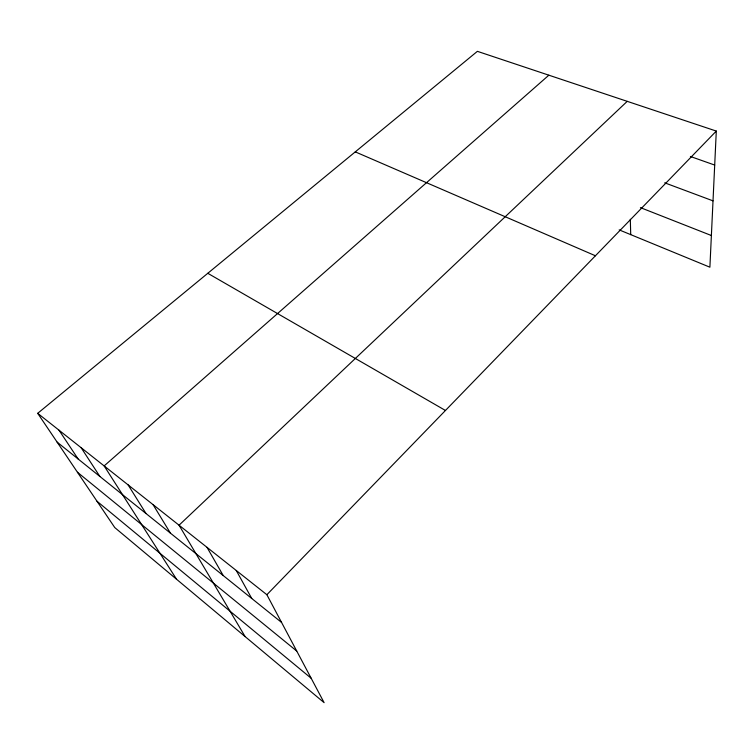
<?xml version="1.0" encoding="UTF-8"?>
<svg xmlns="http://www.w3.org/2000/svg" width="754" height="754" viewBox="0 0 754 754"><rect width="100%" height="100%" fill="white"/><g stroke="black" fill="none" stroke-linecap="round" stroke-linejoin="round"><path stroke-width="1.13" d="M37.7 413.324L266.869 594.717L324.116 702.662L114.768 527.574L37.7 413.324L477.386 51.338L716.3 131.073L709.891 267.199L619.175 229.885M266.869 594.717L716.3 131.073M627.224 101.347L179.047 525.199L245.125 636.602M548.855 75.193L104.146 465.915L176.559 579.251M690.391 156.474L714.698 165.06M664.726 182.826L713.011 200.856M640.429 207.623L711.38 235.521M355.275 151.874L595.424 255.766M207.784 273.297L445.463 410.478M57.125 442.117L281.572 622.436M77.445 472.249L296.756 651.07M97.002 501.24L311.176 678.261M59.001 430.185L78.105 458.969M81.13 447.697L99.877 476.462M128.095 484.869L146.003 513.521M153.043 504.614L170.442 533.163M207.011 547.338L223.222 575.556M236.256 570.486L251.751 598.487M630.316 219.282L630.721 234.635"/></g></svg>
